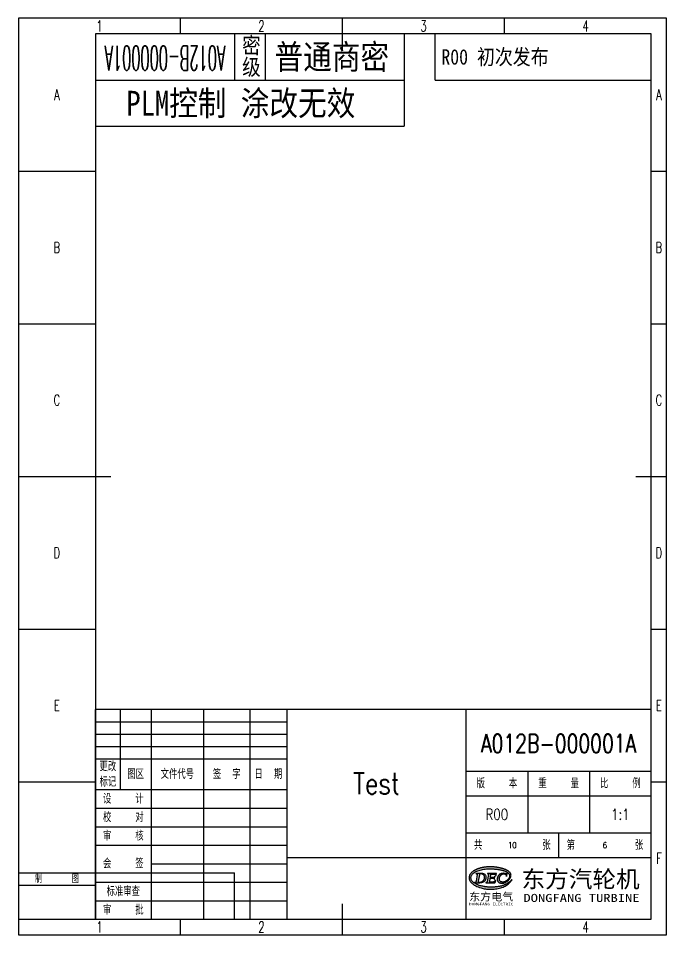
# Model space of a CAD drawing. Header units: millimetres. Extents: x 0 to 210, y 0 to 297.
import ezdxf
from ezdxf.enums import TextEntityAlignment as Align

# ---------------------------------------------------------------- set-up
doc = ezdxf.new("R2010")
doc.units = ezdxf.units.MM
doc.layers.add('PDM_Title', color=7, linetype='Continuous')
doc.styles.add('HZ', font='TXT.SHX', dxfattribs={"width": 0.667, "bigfont": 'HZTXT.SHX'})
doc.styles.add('pdmHT', font='SIMHEI.TTF')

# ---------------------------------------------------------------- blocks, each defined once
blk = doc.blocks.new('FitPDM_DWGFrame')
at = {"layer": 'PDM_Title'}
h = blk.add_hatch(color=2, dxfattribs=at)
h.paths.add_polyline_path([(148.25, 19.86), (148.24, 19.83), (148.23, 19.81), (148.24, 19.79), (148.26, 19.76), (148.47, 19.76), (148.51, 19.74), (148.55, 19.72), (148.59, 19.67), (148.62, 19.62), (148.63, 19.53), (148.26, 17.33), (148.25, 17.22), (148.2, 17.15), (148.15, 17.08), (148.08, 17.01), (148, 16.96), (147.91, 16.96), (147.82, 16.94), (147.75, 16.93), (147.73, 16.88), (147.75, 16.84), (147.79, 16.84), (149.5, 16.84), (149.71, 16.86), (149.92, 16.89), (150.13, 16.93), (150.32, 16.99), (150.48, 17.06), (150.7, 17.17), (150.88, 17.28), (151.01, 17.39), (151.17, 17.56), (151.29, 17.72), (151.38, 17.87), (151.45, 18.05), (151.51, 18.2), (151.53, 18.41), (151.54, 18.59), (151.53, 18.78), (151.5, 18.96), (151.44, 19.13), (151.33, 19.3), (151.18, 19.47), (150.96, 19.62), (150.76, 19.71), (150.48, 19.8), (150.21, 19.86), (149.96, 19.86)])
h.paths.add_polyline_path([(149.45, 19.62), (149.4, 19.56), (149.37, 19.48), (149.34, 19.38), (148.99, 17.35), (148.97, 17.24), (148.97, 17.15), (148.97, 17.09), (149.05, 17.04), (149.14, 17.01), (149.32, 17.01), (149.52, 17.02), (149.64, 17.03), (149.77, 17.05), (149.91, 17.09), (150, 17.12), (150.1, 17.15), (150.18, 17.19), (150.28, 17.24), (150.36, 17.29), (150.43, 17.35), (150.51, 17.39), (150.57, 17.43), (150.62, 17.49), (150.68, 17.57), (150.72, 17.63), (150.77, 17.71), (150.81, 17.78), (150.83, 17.82), (150.89, 17.91), (150.92, 17.99), (150.95, 18.08), (150.98, 18.19), (151, 18.29), (151.03, 18.4), (151.04, 18.51), (151.04, 18.6), (151.04, 18.69), (151, 18.9), (150.96, 19.04), (150.93, 19.09), (150.89, 19.17), (150.84, 19.22), (150.81, 19.27), (150.76, 19.33), (150.72, 19.38), (150.66, 19.43), (150.58, 19.5), (150.5, 19.53), (150.4, 19.58), (150.27, 19.63), (150.08, 19.68), (149.94, 19.7), (149.81, 19.71), (149.72, 19.7)], flags=0)
h.paths.add_polyline_path([(153.21, 19.66), (154.24, 19.65), (154.31, 19.62), (154.39, 19.59), (154.44, 19.55), (154.48, 19.51), (154.52, 19.46), (154.54, 19.41), (154.56, 19.36), (154.58, 19.25), (154.6, 19.18), (154.62, 19.16), (154.64, 19.16), (154.67, 19.16), (154.71, 19.19), (154.74, 19.23), (154.76, 19.28), (154.83, 19.75), (154.83, 19.8), (154.81, 19.83), (154.78, 19.85), (154.75, 19.86), (152.02, 19.86), (151.98, 19.84), (151.98, 19.8), (152, 19.76), (152.12, 19.75), (152.21, 19.73), (152.28, 19.69), (152.31, 19.64), (152.32, 19.56), (152.31, 19.49), (151.9, 17.25), (151.87, 17.17), (151.84, 17.11), (151.79, 17.06), (151.75, 17), (151.68, 16.96), (151.63, 16.94), (151.59, 16.93), (151.43, 16.93), (151.41, 16.92), (151.4, 16.88), (151.41, 16.86), (151.43, 16.84), (154.31, 16.84), (154.35, 16.85), (154.4, 16.89), (154.42, 16.92), (154.68, 17.51), (154.69, 17.54), (154.69, 17.58), (154.67, 17.59), (154.64, 17.61), (154.6, 17.61), (154.57, 17.6), (154.53, 17.56), (154.5, 17.51), (154.47, 17.46), (154.43, 17.4), (154.35, 17.34), (154.25, 17.27), (154.17, 17.21), (154.1, 17.17), (154.02, 17.12), (153.94, 17.08), (153.88, 17.05), (153.8, 17.03), (153.72, 17.02), (153.65, 17.01), (152.84, 17), (152.78, 17.02), (152.73, 17.05), (152.71, 17.07), (152.7, 17.16), (152.7, 17.27), (152.86, 18.2), (152.87, 18.25), (152.88, 18.28), (152.91, 18.3), (152.98, 18.31), (153.71, 18.31), (153.83, 18.29), (153.93, 18.27), (153.99, 18.22), (154.03, 18.17), (154.07, 18.11), (154.09, 18.05), (154.08, 17.99), (154.08, 17.95), (154.09, 17.9), (154.11, 17.89), (154.15, 17.89), (154.18, 17.9), (154.21, 17.92), (154.22, 17.95), (154.38, 18.82), (154.39, 18.87), (154.39, 18.89), (154.37, 18.9), (154.34, 18.91), (154.31, 18.91), (154.29, 18.89), (154.27, 18.83), (154.25, 18.76), (154.23, 18.7), (154.2, 18.65), (154.15, 18.61), (154.12, 18.58), (154.05, 18.54), (153.99, 18.51), (153.92, 18.48), (153.87, 18.48), (152.97, 18.48), (152.93, 18.51), (152.92, 18.56), (152.94, 18.65), (153.09, 19.52), (153.1, 19.57), (153.12, 19.6), (153.14, 19.63)])
h.paths.add_polyline_path([(159.82, 17.6), (159.86, 17.66), (159.9, 17.72), (159.91, 17.73), (159.91, 17.75), (159.91, 17.77), (159.89, 17.79), (159.88, 17.82), (159.85, 17.82), (159.81, 17.81), (159.77, 17.78), (159.73, 17.72), (159.69, 17.66), (159.67, 17.64), (159.53, 17.49), (159.35, 17.34), (159.27, 17.26), (159.17, 17.18), (159.06, 17.08), (158.96, 17), (158.87, 16.94), (158.78, 16.87), (158.59, 16.72), (158.46, 16.64), (158.27, 16.53), (158.09, 16.42), (157.9, 16.33), (157.73, 16.24), (157.64, 16.2), (157.58, 16.17), (157.41, 16.11), (157.26, 16.04), (157.06, 15.97), (156.87, 15.9), (156.66, 15.83), (156.46, 15.77), (156.24, 15.72), (156.03, 15.69), (155.83, 15.66), (155.62, 15.61), (155.42, 15.58), (155.13, 15.54), (154.94, 15.51), (154.7, 15.48), (154.47, 15.46), (154.21, 15.44), (153.92, 15.41), (153.57, 15.39), (153.21, 15.39), (153.03, 15.38), (152.79, 15.37), (152.4, 15.39), (152.2, 15.41), (152.06, 15.43), (151.83, 15.46), (151.65, 15.46), (151.43, 15.51), (151.14, 15.54), (150.95, 15.59), (150.74, 15.61), (150.46, 15.67), (150.19, 15.73), (149.91, 15.79), (149.64, 15.87), (149.26, 15.99), (149.05, 16.08), (148.8, 16.17), (148.58, 16.27), (148.4, 16.35), (148.22, 16.43), (148.05, 16.54), (147.82, 16.64), (147.64, 16.77), (147.48, 16.89), (147.32, 17.04), (147.17, 17.18), (147.02, 17.36), (146.94, 17.46), (146.81, 17.65), (146.72, 17.83), (146.65, 18.06), (146.61, 18.28), (146.6, 18.55), (146.64, 18.77), (146.7, 19.01), (146.79, 19.16), (146.87, 19.32), (147.01, 19.51), (147.16, 19.7), (147.34, 19.87), (147.59, 20.07), (147.89, 20.26), (147.99, 20.33), (148.23, 20.45), (148.48, 20.58), (148.85, 20.73), (149.23, 20.83), (149.63, 20.95), (150.01, 21.05), (150.32, 21.11), (150.83, 21.19), (151.23, 21.25), (151.62, 21.29), (152, 21.32), (152.34, 21.35), (153.25, 21.34), (153.8, 21.31), (154.02, 21.3), (154.26, 21.27), (154.47, 21.25), (154.7, 21.24), (154.92, 21.21), (155.11, 21.18), (155.34, 21.15), (155.52, 21.12), (155.75, 21.09), (155.99, 21.04), (156.26, 20.99), (156.52, 20.93), (156.71, 20.87), (156.93, 20.82), (157.1, 20.78), (157.3, 20.74), (157.46, 20.68), (157.65, 20.61), (157.76, 20.54), (157.87, 20.51), (157.98, 20.46), (158.07, 20.4), (158.15, 20.36), (158.25, 20.3), (158.36, 20.23), (158.46, 20.16), (158.53, 20.09), (158.62, 20.02), (158.69, 19.95), (158.8, 19.86), (158.87, 19.77), (158.91, 19.69), (158.95, 19.63), (159, 19.55), (159.04, 19.49), (159.06, 19.41), (159.09, 19.32), (159.11, 19.21), (159.11, 19.03), (159.11, 18.88), (159.09, 18.75), (159.06, 18.66), (159.04, 18.57), (159.01, 18.47), (158.95, 18.36), (158.9, 18.29), (158.82, 18.15), (158.75, 18.05), (158.68, 17.95), (158.57, 17.85), (158.49, 17.77), (158.4, 17.68), (158.34, 17.62), (158.23, 17.54), (158.15, 17.48), (158.06, 17.42), (157.97, 17.37), (157.84, 17.31), (157.76, 17.27), (157.68, 17.23), (157.59, 17.18), (157.49, 17.14), (157.35, 17.12), (157.22, 17.09), (157.07, 17.05), (156.87, 17.05), (156.65, 17.05), (156.56, 17.08), (156.44, 17.11), (156.36, 17.14), (156.29, 17.18), (156.22, 17.22), (156.16, 17.26), (156.12, 17.3), (156.08, 17.33), (156.04, 17.35), (156.01, 17.4), (155.98, 17.44), (155.96, 17.48), (155.93, 17.53), (155.9, 17.59), (155.88, 17.65), (155.86, 17.72), (155.84, 17.79), (155.82, 17.88), (155.81, 17.97), (155.79, 18.11), (155.79, 18.24), (155.82, 18.34), (155.83, 18.41), (155.84, 18.48), (155.87, 18.57), (155.9, 18.65), (155.93, 18.73), (155.96, 18.79), (155.99, 18.85), (156.02, 18.91), (156.04, 18.97), (156.06, 19), (156.1, 19.04), (156.12, 19.08), (156.16, 19.11), (156.18, 19.13), (156.19, 19.16), (156.21, 19.18), (156.24, 19.22), (156.25, 19.24), (156.27, 19.26), (156.32, 19.3), (156.35, 19.35), (156.45, 19.42), (156.53, 19.48), (156.63, 19.53), (156.72, 19.59), (156.8, 19.62), (156.87, 19.65), (156.98, 19.68), (157.06, 19.7), (157.12, 19.73), (157.23, 19.73), (157.38, 19.73), (157.46, 19.71), (157.55, 19.68), (157.63, 19.66), (157.71, 19.62), (157.77, 19.58), (157.82, 19.54), (157.87, 19.49), (157.92, 19.43), (157.96, 19.39), (157.99, 19.34), (158, 19.29), (158.03, 19.23), (158.03, 19.16), (158.05, 19.07), (158.07, 18.99), (158.07, 18.91), (158.08, 18.89), (158.1, 18.89), (158.14, 18.88), (158.15, 18.89), (158.17, 18.91), (158.17, 18.99), (158.18, 19.11), (158.3, 19.82), (158.3, 19.85), (158.28, 19.87), (158.26, 19.89), (158.22, 19.89), (158.18, 19.87), (158.15, 19.85), (158.13, 19.82), (158.12, 19.8), (158.09, 19.78), (158.04, 19.76), (158, 19.75), (157.95, 19.75), (157.88, 19.76), (157.82, 19.78), (157.73, 19.8), (157.63, 19.82), (157.54, 19.85), (157.43, 19.86), (157.31, 19.87), (157.16, 19.89), (157, 19.89), (156.84, 19.87), (156.68, 19.86), (156.58, 19.84), (156.5, 19.82), (156.39, 19.79), (156.3, 19.76), (156.22, 19.73), (156.15, 19.71), (156.06, 19.65), (155.97, 19.6), (155.9, 19.56), (155.85, 19.51), (155.8, 19.47), (155.74, 19.42), (155.66, 19.34), (155.58, 19.26), (155.52, 19.19), (155.48, 19.13), (155.43, 19.08), (155.38, 19.01), (155.34, 18.93), (155.3, 18.86), (155.27, 18.77), (155.23, 18.7), (155.19, 18.6), (155.17, 18.52), (155.17, 18.46), (155.15, 18.41), (155.14, 18.3), (155.11, 18.21), (155.11, 18.14), (155.1, 18.05), (155.09, 18.01), (155.1, 17.98), (155.11, 17.89), (155.12, 17.8), (155.14, 17.71), (155.15, 17.62), (155.16, 17.54), (155.21, 17.44), (155.25, 17.37), (155.3, 17.29), (155.34, 17.23), (155.39, 17.17), (155.44, 17.13), (155.5, 17.06), (155.55, 17), (155.62, 16.95), (155.7, 16.89), (155.78, 16.84), (155.85, 16.81), (155.92, 16.79), (156.04, 16.75), (156.15, 16.71), (156.27, 16.69), (156.42, 16.68), (156.57, 16.67), (156.74, 16.68), (156.91, 16.69), (157.07, 16.71), (157.22, 16.74), (157.33, 16.77), (157.41, 16.79), (157.49, 16.82), (157.61, 16.86), (157.68, 16.91), (157.77, 16.94), (157.87, 17), (157.94, 17.04), (158.01, 17.08), (158.11, 17.14), (158.18, 17.2), (158.29, 17.26), (158.35, 17.31), (158.41, 17.36), (158.46, 17.38), (158.53, 17.45), (158.61, 17.5), (158.67, 17.56), (158.72, 17.62), (158.77, 17.65), (158.83, 17.71), (158.85, 17.75), (158.91, 17.8), (158.94, 17.86), (158.98, 17.88), (159.01, 17.92), (159.04, 17.95), (159.06, 17.99), (159.1, 18.04), (159.14, 18.08), (159.16, 18.12), (159.2, 18.18), (159.24, 18.24), (159.28, 18.28), (159.31, 18.35), (159.36, 18.4), (159.38, 18.45), (159.4, 18.49), (159.42, 18.56), (159.44, 18.61), (159.47, 18.69), (159.5, 18.76), (159.52, 18.84), (159.54, 18.91), (159.56, 18.99), (159.57, 19.08), (159.58, 19.24), (159.57, 19.46), (159.55, 19.58), (159.52, 19.66), (159.49, 19.75), (159.46, 19.8), (159.43, 19.86), (159.39, 19.93), (159.34, 20), (159.3, 20.05), (159.26, 20.11), (159.2, 20.16), (159.14, 20.25), (159.06, 20.31), (159, 20.38), (158.94, 20.42), (158.86, 20.49), (158.79, 20.55), (158.71, 20.61), (158.65, 20.66), (158.57, 20.7), (158.5, 20.74), (158.41, 20.79), (158.34, 20.83), (158.27, 20.87), (158.2, 20.9), (158.12, 20.94), (158.06, 20.98), (158.02, 20.99), (157.96, 21.01), (157.86, 21.07), (157.76, 21.1), (157.69, 21.14), (157.59, 21.17), (157.51, 21.21), (157.43, 21.24), (157.35, 21.27), (157.27, 21.31), (157.18, 21.33), (157.09, 21.36), (157, 21.38), (156.92, 21.42), (156.82, 21.45), (156.72, 21.47), (156.62, 21.5), (156.53, 21.53), (156.43, 21.55), (156.33, 21.58), (156.22, 21.6), (156.12, 21.62), (156.04, 21.64), (155.95, 21.66), (155.82, 21.68), (155.74, 21.7), (155.64, 21.71), (155.57, 21.74), (155.46, 21.75), (155.38, 21.77), (155.27, 21.79), (155.11, 21.81), (155, 21.83), (154.91, 21.85), (154.8, 21.87), (154.67, 21.88), (154.49, 21.9), (154.34, 21.92), (154.14, 21.94), (153.95, 21.95), (153.75, 21.95), (153.54, 21.96), (153.27, 21.97), (152.96, 21.98), (152.61, 21.99), (152.37, 21.99), (152.1, 21.96), (151.88, 21.96), (151.62, 21.95), (151.41, 21.93), (151.24, 21.9), (151.05, 21.88), (150.9, 21.86), (150.8, 21.84), (150.71, 21.82), (150.61, 21.8), (150.48, 21.78), (150.39, 21.76), (150.25, 21.73), (150.14, 21.71), (150.06, 21.69), (149.95, 21.66), (149.82, 21.64), (149.73, 21.62), (149.65, 21.59), (149.54, 21.56), (149.43, 21.53), (149.33, 21.5), (149.24, 21.47), (149.18, 21.45), (149.09, 21.42), (148.99, 21.38), (148.91, 21.37), (148.85, 21.33), (148.78, 21.31), (148.7, 21.27), (148.6, 21.24), (148.52, 21.2), (148.43, 21.17), (148.34, 21.13), (148.25, 21.09), (148.17, 21.04), (148.08, 21), (148, 20.96), (147.91, 20.92), (147.84, 20.87), (147.75, 20.83), (147.66, 20.78), (147.57, 20.73), (147.5, 20.69), (147.43, 20.64), (147.35, 20.58), (147.24, 20.51), (147.09, 20.38), (146.91, 20.23), (146.71, 20.05), (146.55, 19.84), (146.39, 19.65), (146.29, 19.45), (146.19, 19.23), (146.12, 19.09), (146.07, 18.88), (146.02, 18.67), (146.01, 18.51), (146.01, 18.4), (146, 18.3), (146.01, 18.21), (146.06, 17.94), (146.14, 17.74), (146.27, 17.48), (146.39, 17.31), (146.51, 17.13), (146.66, 16.96), (146.81, 16.78), (146.98, 16.62), (147.18, 16.44), (147.42, 16.27), (147.68, 16.09), (147.93, 15.92), (148.19, 15.78), (148.53, 15.64), (148.9, 15.47), (149.38, 15.29), (149.87, 15.13), (150.21, 15.02), (150.56, 14.95), (150.89, 14.88), (151.29, 14.83), (151.63, 14.79), (152.14, 14.76), (152.76, 14.72), (153.27, 14.71), (153.64, 14.75), (154.12, 14.77), (154.55, 14.83), (154.95, 14.89), (155.39, 14.95), (155.85, 15.06), (156.27, 15.17), (156.66, 15.31), (156.99, 15.43), (157.35, 15.59), (157.7, 15.75), (158, 15.93), (158.34, 16.15), (158.63, 16.36), (158.82, 16.51), (158.92, 16.59), (159, 16.66), (159.14, 16.8), (159.32, 16.98), (159.46, 17.16), (159.56, 17.29), (159.67, 17.41)])
at = {"layer": 'PDM_Title', "color": 2}
for p, q in [((210, 297), (0, 297)), ((0, 297), (0, 0)), ((52.5, 292), (52.5, 297)), ((157.5, 292), (157.5, 297)), ((210, 0), (210, 297)), ((0, 247.5), (25, 247.5)), ((205, 247.5), (210, 247.5)), ((0, 198), (25, 198)), ((205, 198), (210, 198)), ((0, 99), (25, 99)), ((205, 99), (210, 99)), ((33, 73), (33, 47)), ((43, 73), (43, 5)), ((60, 73), (60, 5)), ((75, 73), (75, 5)), ((87, 73), (87, 5)), ((145, 73), (145, 5)), ((25, 69), (87, 69)), ((25, 65), (87, 65)), ((25, 61), (87, 61)), ((25, 57), (87, 57)), ((145, 53), (205, 53)), ((165, 53), (165, 33)), ((185, 53), (185, 33)), ((0, 49.5), (25, 49.5)), ((205, 49.5), (210, 49.5)), ((25, 47), (87, 47)), ((145, 45), (205, 45)), ((25, 41), (87, 41)), ((25, 35), (87, 35)), ((145, 33), (205, 33)), ((175, 33), (175, 25)), ((25, 29), (87, 29)), ((87, 25), (145, 25)), ((145, 25), (205, 25)), ((43, 23), (87, 23)), ((147.75, 20.83), (147.66, 20.78)), ((147.84, 20.87), (147.75, 20.83)), ((147.91, 20.92), (147.84, 20.87)), ((148, 20.96), (147.91, 20.92)), ((148.08, 21), (148, 20.96)), ((148.17, 21.04), (148.08, 21)), ((148.25, 21.09), (148.17, 21.04)), ((148.34, 21.13), (148.25, 21.09)), ((148.43, 21.17), (148.34, 21.13)), ((148.52, 21.2), (148.43, 21.17)), ((148.6, 21.24), (148.52, 21.2)), ((148.7, 21.27), (148.6, 21.24)), ((148.78, 21.31), (148.7, 21.27)), ((148.85, 21.33), (148.78, 21.31)), ((148.91, 21.37), (148.85, 21.33)), ((148.85, 20.73), (149.23, 20.83)), ((148.99, 21.38), (148.91, 21.37)), ((149.09, 21.42), (148.99, 21.38)), ((149.18, 21.45), (149.09, 21.42)), ((149.24, 21.47), (149.18, 21.45)), ((149.23, 20.83), (149.63, 20.95)), ((149.33, 21.5), (149.24, 21.47)), ((149.43, 21.53), (149.33, 21.5)), ((149.54, 21.56), (149.43, 21.53)), ((149.65, 21.59), (149.54, 21.56)), ((149.63, 20.95), (150.01, 21.05)), ((149.73, 21.62), (149.65, 21.59)), ((149.82, 21.64), (149.73, 21.62)), ((149.95, 21.66), (149.82, 21.64)), ((150.06, 21.69), (149.95, 21.66)), ((150.01, 21.05), (150.32, 21.11)), ((150.14, 21.71), (150.06, 21.69)), ((150.25, 21.73), (150.14, 21.71)), ((150.39, 21.76), (150.25, 21.73)), ((150.32, 21.11), (150.83, 21.19)), ((150.48, 21.78), (150.39, 21.76)), ((150.61, 21.8), (150.48, 21.78)), ((150.71, 21.82), (150.61, 21.8)), ((150.8, 21.84), (150.71, 21.82)), ((150.9, 21.86), (150.8, 21.84)), ((150.83, 21.19), (151.23, 21.25)), ((151.05, 21.88), (150.9, 21.86)), ((151.24, 21.9), (151.05, 21.88)), ((151.23, 21.25), (151.62, 21.29)), ((151.41, 21.93), (151.24, 21.9)), ((151.62, 21.95), (151.41, 21.93)), ((151.88, 21.96), (151.62, 21.95)), ((151.62, 21.29), (152, 21.32)), ((152.1, 21.96), (151.88, 21.96)), ((152, 21.32), (152.34, 21.35)), ((152.37, 21.99), (152.1, 21.96)), ((152.34, 21.35), (153.25, 21.34)), ((152.61, 21.99), (152.37, 21.99)), ((152.96, 21.98), (152.61, 21.99)), ((153.27, 21.97), (152.96, 21.98)), ((153.25, 21.34), (153.8, 21.31)), ((153.54, 21.96), (153.27, 21.97)), ((153.75, 21.95), (153.54, 21.96)), ((153.95, 21.95), (153.75, 21.95)), ((153.8, 21.31), (154.02, 21.3)), ((154.14, 21.94), (153.95, 21.95)), ((154.02, 21.3), (154.26, 21.27)), ((154.34, 21.92), (154.14, 21.94)), ((154.26, 21.27), (154.47, 21.25)), ((154.49, 21.9), (154.34, 21.92)), ((154.47, 21.25), (154.7, 21.24)), ((154.67, 21.88), (154.49, 21.9)), ((154.8, 21.87), (154.67, 21.88)), ((154.7, 21.24), (154.92, 21.21)), ((154.91, 21.85), (154.8, 21.87)), ((155, 21.83), (154.91, 21.85)), ((154.92, 21.21), (155.11, 21.18)), ((155.11, 21.81), (155, 21.83)), ((155.27, 21.79), (155.11, 21.81)), ((155.11, 21.18), (155.34, 21.15)), ((155.38, 21.77), (155.27, 21.79)), ((155.34, 21.15), (155.52, 21.12)), ((155.46, 21.75), (155.38, 21.77)), ((155.57, 21.74), (155.46, 21.75)), ((155.52, 21.12), (155.75, 21.09)), ((155.64, 21.71), (155.57, 21.74)), ((155.74, 21.7), (155.64, 21.71)), ((155.82, 21.68), (155.74, 21.7)), ((155.75, 21.09), (155.99, 21.04)), ((155.95, 21.66), (155.82, 21.68)), ((156.04, 21.64), (155.95, 21.66)), ((155.99, 21.04), (156.26, 20.99)), ((156.12, 21.62), (156.04, 21.64)), ((156.22, 21.6), (156.12, 21.62)), ((156.33, 21.58), (156.22, 21.6)), ((156.26, 20.99), (156.52, 20.93)), ((156.43, 21.55), (156.33, 21.58)), ((156.53, 21.53), (156.43, 21.55)), ((156.52, 20.93), (156.71, 20.87)), ((156.62, 21.5), (156.53, 21.53)), ((156.72, 21.47), (156.62, 21.5)), ((156.71, 20.87), (156.93, 20.82)), ((156.82, 21.45), (156.72, 21.47)), ((156.92, 21.42), (156.82, 21.45)), ((157, 21.38), (156.92, 21.42)), ((156.93, 20.82), (157.1, 20.78)), ((157.09, 21.36), (157, 21.38)), ((157.18, 21.33), (157.09, 21.36)), ((157.27, 21.31), (157.18, 21.33)), ((157.35, 21.27), (157.27, 21.31)), ((157.43, 21.24), (157.35, 21.27)), ((157.51, 21.21), (157.43, 21.24)), ((157.59, 21.17), (157.51, 21.21)), ((157.69, 21.14), (157.59, 21.17)), ((157.76, 21.1), (157.69, 21.14)), ((157.86, 21.07), (157.76, 21.1)), ((157.96, 21.01), (157.86, 21.07)), ((158.02, 20.99), (157.96, 21.01)), ((158.06, 20.98), (158.02, 20.99)), ((158.12, 20.94), (158.06, 20.98)), ((158.2, 20.9), (158.12, 20.94)), ((158.27, 20.87), (158.2, 20.9)), ((158.34, 20.83), (158.27, 20.87)), ((158.41, 20.79), (158.34, 20.83)), ((0, 20), (25, 20)), ((146.01, 18.4), (146, 18.3)), ((146, 18.3), (146.01, 18.21)), ((146.02, 18.67), (146.01, 18.51)), ((146.01, 18.51), (146.01, 18.4)), ((146.01, 18.21), (146.06, 17.94)), ((146.07, 18.88), (146.02, 18.67)), ((146.06, 17.94), (146.14, 17.74)), ((146.12, 19.09), (146.07, 18.88)), ((146.19, 19.23), (146.12, 19.09)), ((146.29, 19.45), (146.19, 19.23)), ((146.39, 19.65), (146.29, 19.45)), ((146.55, 19.84), (146.39, 19.65)), ((146.71, 20.05), (146.55, 19.84)), ((146.6, 18.55), (146.64, 18.77)), ((146.61, 18.28), (146.6, 18.55)), ((146.65, 18.06), (146.61, 18.28)), ((146.64, 18.77), (146.7, 19.01)), ((146.72, 17.83), (146.65, 18.06)), ((146.7, 19.01), (146.79, 19.16)), ((146.91, 20.23), (146.71, 20.05)), ((146.81, 17.65), (146.72, 17.83)), ((146.79, 19.16), (146.87, 19.32)), ((146.87, 19.32), (147.01, 19.51)), ((147.09, 20.38), (146.91, 20.23)), ((147.01, 19.51), (147.16, 19.7)), ((147.24, 20.51), (147.09, 20.38)), ((147.16, 19.7), (147.34, 19.87)), ((147.35, 20.58), (147.24, 20.51)), ((147.34, 19.87), (147.59, 20.07)), ((147.43, 20.64), (147.35, 20.58)), ((147.5, 20.69), (147.43, 20.64)), ((147.57, 20.73), (147.5, 20.69)), ((147.66, 20.78), (147.57, 20.73)), ((147.59, 20.07), (147.89, 20.26)), ((147.89, 20.26), (147.99, 20.33)), ((147.99, 20.33), (148.23, 20.45)), ((148.23, 20.45), (148.48, 20.58)), ((148.24, 19.83), (148.23, 19.81)), ((148.23, 19.81), (148.24, 19.79)), ((148.25, 19.86), (148.24, 19.83)), ((148.24, 19.79), (148.26, 19.76)), ((149.96, 19.86), (148.25, 19.86)), ((148.26, 19.76), (148.47, 19.76)), ((148.63, 19.53), (148.26, 17.33)), ((148.47, 19.76), (148.51, 19.74)), ((148.48, 20.58), (148.85, 20.73)), ((148.51, 19.74), (148.55, 19.72)), ((148.55, 19.72), (148.59, 19.67)), ((148.59, 19.67), (148.62, 19.62)), ((148.62, 19.62), (148.63, 19.53)), ((149.34, 19.38), (148.99, 17.35)), ((149.37, 19.48), (149.34, 19.38)), ((149.4, 19.56), (149.37, 19.48)), ((149.45, 19.62), (149.4, 19.56)), ((149.72, 19.7), (149.45, 19.62)), ((149.81, 19.71), (149.72, 19.7)), ((149.94, 19.7), (149.81, 19.71)), ((150.08, 19.68), (149.94, 19.7)), ((150.21, 19.86), (149.96, 19.86)), ((150.27, 19.63), (150.08, 19.68)), ((150.48, 19.8), (150.21, 19.86)), ((150.4, 19.58), (150.27, 19.63)), ((150.5, 19.53), (150.4, 19.58)), ((150.76, 19.71), (150.48, 19.8)), ((150.58, 19.5), (150.5, 19.53)), ((150.66, 19.43), (150.58, 19.5)), ((150.72, 19.38), (150.66, 19.43)), ((150.76, 19.33), (150.72, 19.38)), ((150.96, 19.62), (150.76, 19.71)), ((150.81, 19.27), (150.76, 19.33)), ((150.84, 19.22), (150.81, 19.27)), ((150.81, 17.78), (150.83, 17.82)), ((150.83, 17.82), (150.89, 17.91)), ((150.89, 19.17), (150.84, 19.22)), ((150.93, 19.09), (150.89, 19.17)), ((150.89, 17.91), (150.92, 17.99)), ((150.92, 17.99), (150.95, 18.08)), ((150.96, 19.04), (150.93, 19.09)), ((150.95, 18.08), (150.98, 18.19)), ((151.18, 19.47), (150.96, 19.62)), ((151, 18.9), (150.96, 19.04)), ((150.98, 18.19), (151, 18.29)), ((151.04, 18.69), (151, 18.9)), ((151, 18.29), (151.03, 18.4)), ((151.03, 18.4), (151.04, 18.51)), ((151.04, 18.6), (151.04, 18.69)), ((151.04, 18.51), (151.04, 18.6)), ((151.33, 19.3), (151.18, 19.47)), ((151.29, 17.72), (151.38, 17.87)), ((151.44, 19.13), (151.33, 19.3)), ((151.38, 17.87), (151.45, 18.05)), ((151.5, 18.96), (151.44, 19.13)), ((151.45, 18.05), (151.51, 18.2)), ((151.53, 18.78), (151.5, 18.96)), ((151.51, 18.2), (151.53, 18.41)), ((151.54, 18.59), (151.53, 18.78)), ((151.53, 18.41), (151.54, 18.59)), ((152.31, 19.49), (151.9, 17.25)), ((152.02, 19.86), (151.98, 19.84)), ((151.98, 19.84), (151.98, 19.8)), ((151.98, 19.8), (152, 19.76)), ((152, 19.76), (152.12, 19.75)), ((154.75, 19.86), (152.02, 19.86)), ((152.12, 19.75), (152.21, 19.73)), ((152.21, 19.73), (152.28, 19.69)), ((152.28, 19.69), (152.31, 19.64)), ((152.31, 19.64), (152.32, 19.56)), ((152.32, 19.56), (152.31, 19.49)), ((152.7, 17.27), (152.86, 18.2)), ((152.86, 18.2), (152.87, 18.25)), ((152.87, 18.25), (152.88, 18.28)), ((152.88, 18.28), (152.91, 18.3)), ((152.91, 18.3), (152.98, 18.31)), ((152.92, 18.56), (152.94, 18.65)), ((152.93, 18.51), (152.92, 18.56)), ((152.97, 18.48), (152.93, 18.51)), ((152.94, 18.65), (153.09, 19.52)), ((153.87, 18.48), (152.97, 18.48)), ((152.98, 18.31), (153.71, 18.31)), ((153.09, 19.52), (153.1, 19.57)), ((153.1, 19.57), (153.12, 19.6)), ((153.12, 19.6), (153.14, 19.63)), ((153.14, 19.63), (153.21, 19.66)), ((153.21, 19.66), (154.24, 19.65)), ((153.71, 18.31), (153.83, 18.29)), ((153.83, 18.29), (153.93, 18.27)), ((153.92, 18.48), (153.87, 18.48)), ((153.99, 18.51), (153.92, 18.48)), ((153.93, 18.27), (153.99, 18.22)), ((154.05, 18.54), (153.99, 18.51)), ((153.99, 18.22), (154.03, 18.17)), ((154.03, 18.17), (154.07, 18.11)), ((154.12, 18.58), (154.05, 18.54)), ((154.07, 18.11), (154.09, 18.05)), ((154.09, 18.05), (154.08, 17.99)), ((154.08, 17.99), (154.08, 17.95)), ((154.08, 17.95), (154.09, 17.9)), ((154.09, 17.9), (154.11, 17.89)), ((154.11, 17.89), (154.15, 17.89)), ((154.15, 18.61), (154.12, 18.58)), ((154.2, 18.65), (154.15, 18.61)), ((154.15, 17.89), (154.18, 17.9)), ((154.18, 17.9), (154.21, 17.92)), ((154.23, 18.7), (154.2, 18.65)), ((154.21, 17.92), (154.22, 17.95)), ((154.22, 17.95), (154.38, 18.82)), ((154.25, 18.76), (154.23, 18.7)), ((154.24, 19.65), (154.31, 19.62)), ((154.27, 18.83), (154.25, 18.76)), ((154.29, 18.89), (154.27, 18.83)), ((154.31, 18.91), (154.29, 18.89)), ((154.31, 19.62), (154.39, 19.59)), ((154.34, 18.91), (154.31, 18.91)), ((154.37, 18.9), (154.34, 18.91)), ((154.39, 18.89), (154.37, 18.9)), ((154.38, 18.82), (154.39, 18.87)), ((154.39, 19.59), (154.44, 19.55)), ((154.39, 18.87), (154.39, 18.89)), ((154.44, 19.55), (154.48, 19.51)), ((154.48, 19.51), (154.52, 19.46)), ((154.52, 19.46), (154.54, 19.41)), ((154.54, 19.41), (154.56, 19.36)), ((154.56, 19.36), (154.58, 19.25)), ((154.58, 19.25), (154.6, 19.18)), ((154.6, 19.18), (154.62, 19.16)), ((154.62, 19.16), (154.64, 19.16)), ((154.64, 19.16), (154.67, 19.16)), ((154.67, 19.16), (154.71, 19.19)), ((154.71, 19.19), (154.74, 19.23)), ((154.74, 19.23), (154.76, 19.28)), ((154.78, 19.85), (154.75, 19.86)), ((154.76, 19.28), (154.83, 19.75)), ((154.81, 19.83), (154.78, 19.85)), ((154.83, 19.8), (154.81, 19.83)), ((154.83, 19.75), (154.83, 19.8)), ((155.1, 18.05), (155.09, 18.01)), ((155.09, 18.01), (155.1, 17.98)), ((155.11, 18.14), (155.1, 18.05)), ((155.1, 17.98), (155.11, 17.89)), ((155.14, 18.3), (155.11, 18.21)), ((155.11, 18.21), (155.11, 18.14)), ((155.11, 17.89), (155.12, 17.8)), ((155.15, 18.41), (155.14, 18.3)), ((155.17, 18.46), (155.15, 18.41)), ((155.19, 18.6), (155.17, 18.52)), ((155.17, 18.52), (155.17, 18.46)), ((155.23, 18.7), (155.19, 18.6)), ((155.27, 18.77), (155.23, 18.7)), ((155.3, 18.86), (155.27, 18.77)), ((155.34, 18.93), (155.3, 18.86)), ((155.38, 19.01), (155.34, 18.93)), ((155.43, 19.08), (155.38, 19.01)), ((155.48, 19.13), (155.43, 19.08)), ((155.52, 19.19), (155.48, 19.13)), ((155.58, 19.26), (155.52, 19.19)), ((155.66, 19.34), (155.58, 19.26)), ((155.74, 19.42), (155.66, 19.34)), ((155.8, 19.47), (155.74, 19.42)), ((155.79, 18.24), (155.82, 18.34)), ((155.79, 18.11), (155.79, 18.24)), ((155.81, 17.97), (155.79, 18.11)), ((155.85, 19.51), (155.8, 19.47)), ((155.82, 17.88), (155.81, 17.97)), ((155.82, 18.34), (155.83, 18.41)), ((155.84, 17.79), (155.82, 17.88)), ((155.83, 18.41), (155.84, 18.48)), ((155.84, 18.48), (155.87, 18.57)), ((155.9, 19.56), (155.85, 19.51)), ((155.87, 18.57), (155.9, 18.65)), ((155.97, 19.6), (155.9, 19.56)), ((155.9, 18.65), (155.93, 18.73)), ((155.93, 18.73), (155.96, 18.79)), ((155.96, 18.79), (155.99, 18.85)), ((156.06, 19.65), (155.97, 19.6)), ((155.99, 18.85), (156.02, 18.91)), ((156.02, 18.91), (156.04, 18.97)), ((156.04, 18.97), (156.06, 19)), ((156.15, 19.71), (156.06, 19.65)), ((156.06, 19), (156.1, 19.04)), ((156.1, 19.04), (156.12, 19.08)), ((156.12, 19.08), (156.16, 19.11)), ((156.22, 19.73), (156.15, 19.71)), ((156.16, 19.11), (156.18, 19.13)), ((156.18, 19.13), (156.19, 19.16)), ((156.19, 19.16), (156.21, 19.18)), ((156.21, 19.18), (156.24, 19.22)), ((156.3, 19.76), (156.22, 19.73)), ((156.24, 19.22), (156.25, 19.24)), ((156.25, 19.24), (156.27, 19.26)), ((156.27, 19.26), (156.32, 19.3)), ((156.39, 19.79), (156.3, 19.76)), ((156.32, 19.3), (156.35, 19.35)), ((156.35, 19.35), (156.45, 19.42)), ((156.5, 19.82), (156.39, 19.79)), ((156.45, 19.42), (156.53, 19.48)), ((156.58, 19.84), (156.5, 19.82)), ((156.53, 19.48), (156.63, 19.53)), ((156.68, 19.86), (156.58, 19.84)), ((156.63, 19.53), (156.72, 19.59)), ((156.84, 19.87), (156.68, 19.86)), ((156.72, 19.59), (156.8, 19.62)), ((156.8, 19.62), (156.87, 19.65)), ((157, 19.89), (156.84, 19.87)), ((156.87, 19.65), (156.98, 19.68)), ((156.98, 19.68), (157.06, 19.7)), ((157.16, 19.89), (157, 19.89)), ((157.06, 19.7), (157.12, 19.73)), ((157.1, 20.78), (157.3, 20.74)), ((157.12, 19.73), (157.23, 19.73)), ((157.31, 19.87), (157.16, 19.89)), ((157.23, 19.73), (157.38, 19.73)), ((157.3, 20.74), (157.46, 20.68)), ((157.43, 19.86), (157.31, 19.87)), ((157.38, 19.73), (157.46, 19.71)), ((157.54, 19.85), (157.43, 19.86)), ((157.46, 20.68), (157.65, 20.61)), ((157.46, 19.71), (157.55, 19.68)), ((157.63, 19.82), (157.54, 19.85)), ((157.55, 19.68), (157.63, 19.66)), ((157.73, 19.8), (157.63, 19.82)), ((157.63, 19.66), (157.71, 19.62)), ((157.65, 20.61), (157.76, 20.54)), ((157.71, 19.62), (157.77, 19.58)), ((157.82, 19.78), (157.73, 19.8)), ((157.76, 20.54), (157.87, 20.51)), ((157.77, 19.58), (157.82, 19.54)), ((157.88, 19.76), (157.82, 19.78)), ((157.82, 19.54), (157.87, 19.49)), ((157.87, 20.51), (157.98, 20.46)), ((157.87, 19.49), (157.92, 19.43)), ((157.95, 19.75), (157.88, 19.76)), ((157.92, 19.43), (157.96, 19.39)), ((158, 19.75), (157.95, 19.75)), ((157.96, 19.39), (157.99, 19.34)), ((157.98, 20.46), (158.07, 20.4)), ((157.99, 19.34), (158, 19.29)), ((158.04, 19.76), (158, 19.75)), ((158, 19.29), (158.03, 19.23)), ((158.03, 19.23), (158.03, 19.16)), ((158.03, 19.16), (158.05, 19.07)), ((158.09, 19.78), (158.04, 19.76)), ((158.05, 19.07), (158.07, 18.99)), ((158.07, 20.4), (158.15, 20.36)), ((158.07, 18.99), (158.07, 18.91)), ((158.07, 18.91), (158.08, 18.89)), ((158.08, 18.89), (158.1, 18.89)), ((158.12, 19.8), (158.09, 19.78)), ((158.1, 18.89), (158.14, 18.88)), ((158.13, 19.82), (158.12, 19.8)), ((158.15, 19.85), (158.13, 19.82)), ((158.14, 18.88), (158.15, 18.89)), ((158.15, 20.36), (158.25, 20.3)), ((158.18, 19.87), (158.15, 19.85)), ((158.15, 18.89), (158.17, 18.91)), ((158.17, 18.99), (158.18, 19.11)), ((158.17, 18.91), (158.17, 18.99)), ((158.22, 19.89), (158.18, 19.87)), ((158.18, 19.11), (158.3, 19.82)), ((158.26, 19.89), (158.22, 19.89)), ((158.25, 20.3), (158.36, 20.23)), ((158.28, 19.87), (158.26, 19.89)), ((158.3, 19.85), (158.28, 19.87)), ((158.3, 19.82), (158.3, 19.85)), ((158.36, 20.23), (158.46, 20.16)), ((158.5, 20.74), (158.41, 20.79)), ((158.46, 20.16), (158.53, 20.09)), ((158.57, 17.85), (158.49, 17.77)), ((158.57, 20.7), (158.5, 20.74)), ((158.53, 20.09), (158.62, 20.02)), ((158.65, 20.66), (158.57, 20.7)), ((158.68, 17.95), (158.57, 17.85)), ((158.62, 20.02), (158.69, 19.95)), ((158.71, 20.61), (158.65, 20.66)), ((158.75, 18.05), (158.68, 17.95)), ((158.69, 19.95), (158.8, 19.86)), ((158.79, 20.55), (158.71, 20.61)), ((158.82, 18.15), (158.75, 18.05)), ((158.86, 20.49), (158.79, 20.55)), ((158.8, 19.86), (158.87, 19.77)), ((158.9, 18.29), (158.82, 18.15)), ((158.94, 20.42), (158.86, 20.49)), ((158.87, 19.77), (158.91, 19.69)), ((158.95, 18.36), (158.9, 18.29)), ((158.91, 19.69), (158.95, 19.63)), ((158.91, 17.8), (158.94, 17.86)), ((159, 20.38), (158.94, 20.42)), ((158.94, 17.86), (158.98, 17.88)), ((158.95, 19.63), (159, 19.55)), ((159.01, 18.47), (158.95, 18.36)), ((158.98, 17.88), (159.01, 17.92)), ((159.06, 20.31), (159, 20.38)), ((159, 19.55), (159.04, 19.49)), ((159.04, 18.57), (159.01, 18.47)), ((159.01, 17.92), (159.04, 17.95)), ((159.04, 19.49), (159.06, 19.41)), ((159.06, 18.66), (159.04, 18.57)), ((159.04, 17.95), (159.06, 17.99)), ((159.14, 20.25), (159.06, 20.31)), ((159.06, 19.41), (159.09, 19.32)), ((159.09, 18.75), (159.06, 18.66)), ((159.06, 17.99), (159.1, 18.04)), ((159.09, 19.32), (159.11, 19.21)), ((159.11, 18.88), (159.09, 18.75)), ((159.1, 18.04), (159.14, 18.08)), ((159.11, 19.21), (159.11, 19.03)), ((159.11, 19.03), (159.11, 18.88)), ((159.2, 20.16), (159.14, 20.25)), ((159.14, 18.08), (159.16, 18.12)), ((159.16, 18.12), (159.2, 18.18)), ((159.26, 20.11), (159.2, 20.16)), ((159.2, 18.18), (159.24, 18.24)), ((159.24, 18.24), (159.28, 18.28)), ((159.3, 20.05), (159.26, 20.11)), ((159.28, 18.28), (159.31, 18.35)), ((159.34, 20), (159.3, 20.05)), ((159.31, 18.35), (159.36, 18.4)), ((159.39, 19.93), (159.34, 20)), ((159.36, 18.4), (159.38, 18.45)), ((159.38, 18.45), (159.4, 18.49)), ((159.43, 19.86), (159.39, 19.93)), ((159.4, 18.49), (159.42, 18.56)), ((159.42, 18.56), (159.44, 18.61)), ((159.46, 19.8), (159.43, 19.86)), ((159.44, 18.61), (159.47, 18.69)), ((159.49, 19.75), (159.46, 19.8)), ((159.47, 18.69), (159.5, 18.76)), ((159.52, 19.66), (159.49, 19.75)), ((159.5, 18.76), (159.52, 18.84)), ((159.55, 19.58), (159.52, 19.66)), ((159.52, 18.84), (159.54, 18.91)), ((159.54, 18.91), (159.56, 18.99)), ((159.57, 19.46), (159.55, 19.58)), ((159.56, 18.99), (159.57, 19.08)), ((159.58, 19.24), (159.57, 19.46)), ((159.57, 19.08), (159.58, 19.24)), ((0, 16), (25, 16)), ((25, 17), (87, 17)), ((146.14, 17.74), (146.27, 17.48)), ((146.27, 17.48), (146.39, 17.31)), ((146.39, 17.31), (146.51, 17.13)), ((146.51, 17.13), (146.66, 16.96)), ((146.66, 16.96), (146.81, 16.78)), ((146.94, 17.46), (146.81, 17.65)), ((146.81, 16.78), (146.98, 16.62)), ((147.02, 17.36), (146.94, 17.46)), ((146.98, 16.62), (147.18, 16.44)), ((147.17, 17.18), (147.02, 17.36)), ((147.32, 17.04), (147.17, 17.18)), ((147.18, 16.44), (147.42, 16.27)), ((147.48, 16.89), (147.32, 17.04)), ((147.42, 16.27), (147.68, 16.09)), ((147.64, 16.77), (147.48, 16.89)), ((147.82, 16.64), (147.64, 16.77)), ((147.68, 16.09), (147.93, 15.92)), ((147.75, 16.93), (147.73, 16.88)), ((147.73, 16.88), (147.75, 16.84)), ((147.82, 16.94), (147.75, 16.93)), ((147.75, 16.84), (147.79, 16.84)), ((147.79, 16.84), (149.5, 16.84)), ((147.91, 16.96), (147.82, 16.94)), ((148.05, 16.54), (147.82, 16.64)), ((148, 16.96), (147.91, 16.96)), ((147.93, 15.92), (148.19, 15.78)), ((148.08, 17.01), (148, 16.96)), ((148.22, 16.43), (148.05, 16.54)), ((148.15, 17.08), (148.08, 17.01)), ((148.2, 17.15), (148.15, 17.08)), ((148.19, 15.78), (148.53, 15.64)), ((148.25, 17.22), (148.2, 17.15)), ((148.4, 16.35), (148.22, 16.43)), ((148.26, 17.33), (148.25, 17.22)), ((148.58, 16.27), (148.4, 16.35)), ((148.53, 15.64), (148.9, 15.47)), ((148.8, 16.17), (148.58, 16.27)), ((149.05, 16.08), (148.8, 16.17)), ((148.9, 15.47), (149.38, 15.29)), ((148.99, 17.35), (148.97, 17.24)), ((148.97, 17.24), (148.97, 17.15)), ((148.97, 17.15), (148.97, 17.09)), ((148.97, 17.09), (149.05, 17.04)), ((149.05, 17.04), (149.14, 17.01)), ((149.26, 15.99), (149.05, 16.08)), ((149.14, 17.01), (149.32, 17.01)), ((149.64, 15.87), (149.26, 15.99)), ((149.32, 17.01), (149.52, 17.02)), ((149.38, 15.29), (149.87, 15.13)), ((149.5, 16.84), (149.71, 16.86)), ((149.52, 17.02), (149.64, 17.03)), ((149.64, 17.03), (149.77, 17.05)), ((149.91, 15.79), (149.64, 15.87)), ((149.71, 16.86), (149.92, 16.89)), ((149.77, 17.05), (149.91, 17.09)), ((149.87, 15.13), (150.21, 15.02)), ((149.91, 17.09), (150, 17.12)), ((150.19, 15.73), (149.91, 15.79)), ((149.92, 16.89), (150.13, 16.93)), ((150, 17.12), (150.1, 17.15)), ((150.1, 17.15), (150.18, 17.19)), ((150.13, 16.93), (150.32, 16.99)), ((150.18, 17.19), (150.28, 17.24)), ((150.46, 15.67), (150.19, 15.73)), ((150.21, 15.02), (150.56, 14.95)), ((150.28, 17.24), (150.36, 17.29)), ((150.32, 16.99), (150.48, 17.06)), ((150.36, 17.29), (150.43, 17.35)), ((150.43, 17.35), (150.51, 17.39)), ((150.74, 15.61), (150.46, 15.67)), ((150.48, 17.06), (150.7, 17.17)), ((150.51, 17.39), (150.57, 17.43)), ((150.56, 14.95), (150.89, 14.88)), ((150.57, 17.43), (150.62, 17.49)), ((150.62, 17.49), (150.68, 17.57)), ((150.68, 17.57), (150.72, 17.63)), ((150.7, 17.17), (150.88, 17.28)), ((150.72, 17.63), (150.77, 17.71)), ((150.95, 15.59), (150.74, 15.61)), ((150.77, 17.71), (150.81, 17.78)), ((150.88, 17.28), (151.01, 17.39)), ((150.89, 14.88), (151.29, 14.83)), ((151.14, 15.54), (150.95, 15.59)), ((151.01, 17.39), (151.17, 17.56)), ((151.43, 15.51), (151.14, 15.54)), ((151.17, 17.56), (151.29, 17.72)), ((151.41, 16.92), (151.4, 16.88)), ((151.4, 16.88), (151.41, 16.86)), ((151.43, 16.93), (151.41, 16.92)), ((151.41, 16.86), (151.43, 16.84)), ((151.59, 16.93), (151.43, 16.93)), ((151.43, 16.84), (154.31, 16.84)), ((151.65, 15.46), (151.43, 15.51)), ((151.63, 16.94), (151.59, 16.93)), ((151.68, 16.96), (151.63, 16.94)), ((151.83, 15.46), (151.65, 15.46)), ((151.75, 17), (151.68, 16.96)), ((151.79, 17.06), (151.75, 17)), ((151.84, 17.11), (151.79, 17.06)), ((152.06, 15.43), (151.83, 15.46)), ((151.87, 17.17), (151.84, 17.11)), ((151.9, 17.25), (151.87, 17.17)), ((152.2, 15.41), (152.06, 15.43)), ((152.4, 15.39), (152.2, 15.41)), ((152.79, 15.37), (152.4, 15.39)), ((152.7, 17.16), (152.7, 17.27)), ((152.71, 17.07), (152.7, 17.16)), ((152.73, 17.05), (152.71, 17.07)), ((152.78, 17.02), (152.73, 17.05)), ((152.84, 17), (152.78, 17.02)), ((153.03, 15.38), (152.79, 15.37)), ((153.65, 17.01), (152.84, 17)), ((153.21, 15.39), (153.03, 15.38)), ((153.57, 15.39), (153.21, 15.39)), ((153.92, 15.41), (153.57, 15.39)), ((153.72, 17.02), (153.65, 17.01)), ((153.8, 17.03), (153.72, 17.02)), ((153.88, 17.05), (153.8, 17.03)), ((153.94, 17.08), (153.88, 17.05)), ((154.21, 15.44), (153.92, 15.41)), ((154.02, 17.12), (153.94, 17.08)), ((154.1, 17.17), (154.02, 17.12)), ((154.17, 17.21), (154.1, 17.17)), ((154.25, 17.27), (154.17, 17.21)), ((154.47, 15.46), (154.21, 15.44)), ((154.35, 17.34), (154.25, 17.27)), ((154.31, 16.84), (154.35, 16.85)), ((154.43, 17.4), (154.35, 17.34)), ((154.35, 16.85), (154.4, 16.89)), ((154.4, 16.89), (154.42, 16.92)), ((154.42, 16.92), (154.68, 17.51)), ((154.47, 17.46), (154.43, 17.4)), ((154.5, 17.51), (154.47, 17.46)), ((154.7, 15.48), (154.47, 15.46)), ((154.53, 17.56), (154.5, 17.51)), ((154.57, 17.6), (154.53, 17.56)), ((154.55, 14.83), (154.95, 14.89)), ((154.6, 17.61), (154.57, 17.6)), ((154.64, 17.61), (154.6, 17.61)), ((154.67, 17.59), (154.64, 17.61)), ((154.69, 17.58), (154.67, 17.59)), ((154.68, 17.51), (154.69, 17.54)), ((154.69, 17.54), (154.69, 17.58)), ((154.94, 15.51), (154.7, 15.48)), ((155.13, 15.54), (154.94, 15.51)), ((154.95, 14.89), (155.39, 14.95)), ((155.12, 17.8), (155.14, 17.71)), ((155.42, 15.58), (155.13, 15.54)), ((155.14, 17.71), (155.15, 17.62)), ((155.15, 17.62), (155.16, 17.54)), ((155.16, 17.54), (155.21, 17.44)), ((155.21, 17.44), (155.25, 17.37)), ((155.25, 17.37), (155.3, 17.29)), ((155.3, 17.29), (155.34, 17.23)), ((155.34, 17.23), (155.39, 17.17)), ((155.39, 17.17), (155.44, 17.13)), ((155.39, 14.95), (155.85, 15.06)), ((155.62, 15.61), (155.42, 15.58)), ((155.44, 17.13), (155.5, 17.06)), ((155.5, 17.06), (155.55, 17)), ((155.55, 17), (155.62, 16.95)), ((155.62, 16.95), (155.7, 16.89)), ((155.83, 15.66), (155.62, 15.61)), ((155.7, 16.89), (155.78, 16.84)), ((155.78, 16.84), (155.85, 16.81)), ((156.03, 15.69), (155.83, 15.66)), ((155.86, 17.72), (155.84, 17.79)), ((155.85, 16.81), (155.92, 16.79)), ((155.85, 15.06), (156.27, 15.17)), ((155.88, 17.65), (155.86, 17.72)), ((155.9, 17.59), (155.88, 17.65)), ((155.93, 17.53), (155.9, 17.59)), ((155.92, 16.79), (156.04, 16.75)), ((155.96, 17.48), (155.93, 17.53)), ((155.98, 17.44), (155.96, 17.48)), ((156.01, 17.4), (155.98, 17.44)), ((156.04, 17.35), (156.01, 17.4)), ((156.24, 15.72), (156.03, 15.69)), ((156.08, 17.33), (156.04, 17.35)), ((156.04, 16.75), (156.15, 16.71)), ((156.12, 17.3), (156.08, 17.33)), ((156.16, 17.26), (156.12, 17.3)), ((156.15, 16.71), (156.27, 16.69)), ((156.22, 17.22), (156.16, 17.26)), ((156.29, 17.18), (156.22, 17.22)), ((156.46, 15.77), (156.24, 15.72)), ((156.27, 16.69), (156.42, 16.68)), ((156.27, 15.17), (156.66, 15.31)), ((156.36, 17.14), (156.29, 17.18)), ((156.44, 17.11), (156.36, 17.14)), ((156.42, 16.68), (156.57, 16.67)), ((156.56, 17.08), (156.44, 17.11)), ((156.66, 15.83), (156.46, 15.77)), ((156.65, 17.05), (156.56, 17.08)), ((156.57, 16.67), (156.74, 16.68)), ((156.87, 17.05), (156.65, 17.05)), ((156.87, 15.9), (156.66, 15.83)), ((156.66, 15.31), (156.99, 15.43)), ((156.74, 16.68), (156.91, 16.69)), ((157.07, 17.05), (156.87, 17.05)), ((157.06, 15.97), (156.87, 15.9)), ((156.91, 16.69), (157.07, 16.71)), ((156.99, 15.43), (157.35, 15.59)), ((157.26, 16.04), (157.06, 15.97)), ((157.22, 17.09), (157.07, 17.05)), ((157.07, 16.71), (157.22, 16.74)), ((157.35, 17.12), (157.22, 17.09)), ((157.22, 16.74), (157.33, 16.77)), ((157.41, 16.11), (157.26, 16.04)), ((157.33, 16.77), (157.41, 16.79)), ((157.49, 17.14), (157.35, 17.12)), ((157.35, 15.59), (157.7, 15.75)), ((157.41, 16.79), (157.49, 16.82)), ((157.58, 16.17), (157.41, 16.11)), ((157.59, 17.18), (157.49, 17.14)), ((157.49, 16.82), (157.61, 16.86)), ((157.64, 16.2), (157.58, 16.17)), ((157.68, 17.23), (157.59, 17.18)), ((157.61, 16.86), (157.68, 16.91)), ((157.73, 16.24), (157.64, 16.2)), ((157.76, 17.27), (157.68, 17.23)), ((157.68, 16.91), (157.77, 16.94)), ((157.7, 15.75), (158, 15.93)), ((157.9, 16.33), (157.73, 16.24)), ((157.84, 17.31), (157.76, 17.27)), ((157.77, 16.94), (157.87, 17)), ((157.97, 17.37), (157.84, 17.31)), ((157.87, 17), (157.94, 17.04)), ((158.09, 16.42), (157.9, 16.33)), ((157.94, 17.04), (158.01, 17.08)), ((158.06, 17.42), (157.97, 17.37)), ((158, 15.93), (158.34, 16.15)), ((158.01, 17.08), (158.11, 17.14)), ((158.15, 17.48), (158.06, 17.42)), ((158.27, 16.53), (158.09, 16.42)), ((158.11, 17.14), (158.18, 17.2)), ((158.23, 17.54), (158.15, 17.48)), ((158.18, 17.2), (158.29, 17.26)), ((158.34, 17.62), (158.23, 17.54)), ((158.46, 16.64), (158.27, 16.53)), ((158.29, 17.26), (158.35, 17.31)), ((158.4, 17.68), (158.34, 17.62)), ((158.34, 16.15), (158.63, 16.36)), ((158.35, 17.31), (158.41, 17.36)), ((158.49, 17.77), (158.4, 17.68)), ((158.41, 17.36), (158.46, 17.38)), ((158.46, 17.38), (158.53, 17.45)), ((158.59, 16.72), (158.46, 16.64)), ((158.53, 17.45), (158.61, 17.5)), ((158.78, 16.87), (158.59, 16.72)), ((158.61, 17.5), (158.67, 17.56)), ((158.63, 16.36), (158.82, 16.51)), ((158.67, 17.56), (158.72, 17.62)), ((158.72, 17.62), (158.77, 17.65)), ((158.77, 17.65), (158.83, 17.71)), ((158.87, 16.94), (158.78, 16.87)), ((158.82, 16.51), (158.92, 16.59)), ((158.83, 17.71), (158.85, 17.75)), ((158.85, 17.75), (158.91, 17.8)), ((158.96, 17), (158.87, 16.94)), ((158.92, 16.59), (159, 16.66)), ((159.06, 17.08), (158.96, 17)), ((159, 16.66), (159.14, 16.8)), ((159.17, 17.18), (159.06, 17.08)), ((159.14, 16.8), (159.32, 16.98)), ((159.27, 17.26), (159.17, 17.18)), ((159.35, 17.34), (159.27, 17.26)), ((159.32, 16.98), (159.46, 17.16)), ((159.53, 17.49), (159.35, 17.34)), ((159.46, 17.16), (159.56, 17.29)), ((159.67, 17.64), (159.53, 17.49)), ((159.56, 17.29), (159.67, 17.41)), ((159.69, 17.66), (159.67, 17.64)), ((159.67, 17.41), (159.82, 17.6)), ((159.73, 17.72), (159.69, 17.66)), ((159.77, 17.78), (159.73, 17.72)), ((159.81, 17.81), (159.77, 17.78)), ((159.85, 17.82), (159.81, 17.81)), ((159.82, 17.6), (159.86, 17.66)), ((159.88, 17.82), (159.85, 17.82)), ((159.86, 17.66), (159.9, 17.72)), ((159.89, 17.79), (159.88, 17.82)), ((159.91, 17.77), (159.89, 17.79)), ((159.9, 17.72), (159.91, 17.73)), ((159.91, 17.75), (159.91, 17.77)), ((159.91, 17.73), (159.91, 17.75)), ((151.29, 14.83), (151.63, 14.79)), ((151.63, 14.79), (152.14, 14.76)), ((152.14, 14.76), (152.76, 14.72)), ((152.76, 14.72), (153.27, 14.71)), ((153.27, 14.71), (153.64, 14.75)), ((153.64, 14.75), (154.12, 14.77)), ((154.12, 14.77), (154.55, 14.83)), ((25, 11), (87, 11)), ((0, 5), (25, 5)), ((52.5, 0), (52.5, 5)), ((157.5, 0), (157.5, 5)), ((0, 0), (210, 0))]:
    blk.add_line(p, q, dxfattribs=at)
at = {"layer": 'PDM_Title', "color": 0}
for p, q in [((105, 287), (105, 297)), ((205, 292), (25, 292)), ((25, 292), (25, 5)), ((70, 292), (70, 277)), ((80, 292), (80, 277)), ((125, 292), (125, 277)), ((135, 277), (135, 292)), ((205, 5), (205, 292)), ((25, 277), (70, 277)), ((70, 277), (125, 277)), ((125, 277), (125, 262)), ((135, 277), (205, 277)), ((25, 262), (125, 262)), ((0, 148.5), (30, 148.5)), ((200, 148.5), (210, 148.5)), ((205, 73), (25, 73)), ((25, 5), (25, 73)), ((25, 20), (70, 20)), ((70, 5), (70, 20)), ((105, 0), (105, 10)), ((25, 5), (205, 5))]:
    blk.add_line(p, q, dxfattribs=at)
at = {"layer": 'PDM_Title', "color": 2, "style": 'HZ'}
for s, height, width, p in [('1', 3.5, 0.667, (26.25, 294.5)), ('2', 3.5, 0.667, (78.75, 294.5)), ('3', 3.5, 0.667, (131.25, 294.5)), ('4', 3.5, 0.667, (183.75, 294.5)), ('A', 3.5, 0.667, (12.5, 272.25)), ('A', 3.5, 0.667, (207.5, 272.25)), ('B', 3.5, 0.667, (12.5, 222.75)), ('B', 3.5, 0.667, (207.5, 222.75)), ('C', 3.5, 0.667, (12.5, 173.25)), ('C', 3.5, 0.667, (207.5, 173.25)), ('D', 3.5, 0.667, (12.5, 123.75)), ('D', 3.5, 0.667, (207.5, 123.75)), ('E', 3.5, 0.667, (12.5, 74.25)), ('E', 3.5, 0.667, (207.5, 74.25)), ('A012B-000001A', 6, 0.743592, (175, 62)), ('更改', 3, 0.667, (29, 54.5)), ('图区', 3, 0.667, (38, 52)), ('文件代号', 3, 0.667, (51.5, 52)), ('签  字', 3, 0.667, (67.5, 52)), ('日  期', 3, 0.667, (81, 52)), ('标记', 3, 0.667, (29, 49.5)), ('Test', 7, 0.8, (116, 49)), ('版    本', 3, 0.667, (155, 49)), ('重    量', 3, 0.667, (175, 49)), ('比    例', 3, 0.667, (195, 49)), ('设    计', 3, 0.667, (34, 44)), ('校    对', 3, 0.667, (34, 38)), ('R00', 3.5, 0.8, (155, 39)), ('1:1', 3.5, 0.8, (195, 39)), ('审    核', 3, 0.667, (34, 32)), ('共          张', 3, 0.667, (160, 29)), ('10', 2, 0.8, (160, 29)), ('第          张', 3, 0.667, (190, 29)), ('6', 2, 0.8, (190, 29)), ('会    签', 3, 0.667, (34, 23)), ('F', 3.5, 0.667, (207.5, 24.75)), ('制      图', 2.5, 0.667, (12.5, 18)), ('标准审查', 3, 0.667, (34, 14)), ('审    批', 3, 0.667, (34, 8)), ('1', 3.5, 0.667, (26.25, 2.5)), ('2', 3.5, 0.667, (78.75, 2.5)), ('3', 3.5, 0.667, (131.25, 2.5)), ('4', 3.5, 0.667, (183.75, 2.5))]:
    blk.add_text(s, height=height, dxfattribs=dict(at, width=width)).set_placement(p, align=Align.MIDDLE_CENTER)
for s, p in [('密', (72.5, 285)), ('级', (72.5, 278))]:
    blk.add_text(s, height=6, dxfattribs=at).set_placement(p)
at = {"layer": 'PDM_Title', "color": 2, "style": 'HZ', "width": 0.443182}
blk.add_text('A012B-000001A', height=8, rotation=180, dxfattribs=at).set_placement((67, 288.1), (28, 288.1), align=Align.FIT)
at = {"layer": 'PDM_Title', "color": 2, "style": 'pdmHT'}
for s, height, width, p in [('普通商密', 8, 0.85, (83, 280.5)), ('R00 初次发布', 5, 0.85, (137, 282)), ('PLM控制 涂改无效', 8, 0.85, (35, 265.5)), ('东方汽轮机', 5.5, 1.02, (163, 15.25)), ('东方电气', 2.5, 1.05, (146, 11.03)), ('DONGFANG TURBINE', 2.6, 1.33, (163.6, 10.61)), ('DONGFANG ELECTRIC', 0.8, 1.55, (146, 9.52))]:
    blk.add_text(s, height=height, dxfattribs=dict(at, width=width)).set_placement(p)

msp = doc.modelspace()

# ---------------------------------------------------------------- block references
at = {"layer": 'PDM_Title'}
msp.add_blockref('FitPDM_DWGFrame', (0, 0), dxfattribs=at)

doc.saveas('drawing.dxf')
